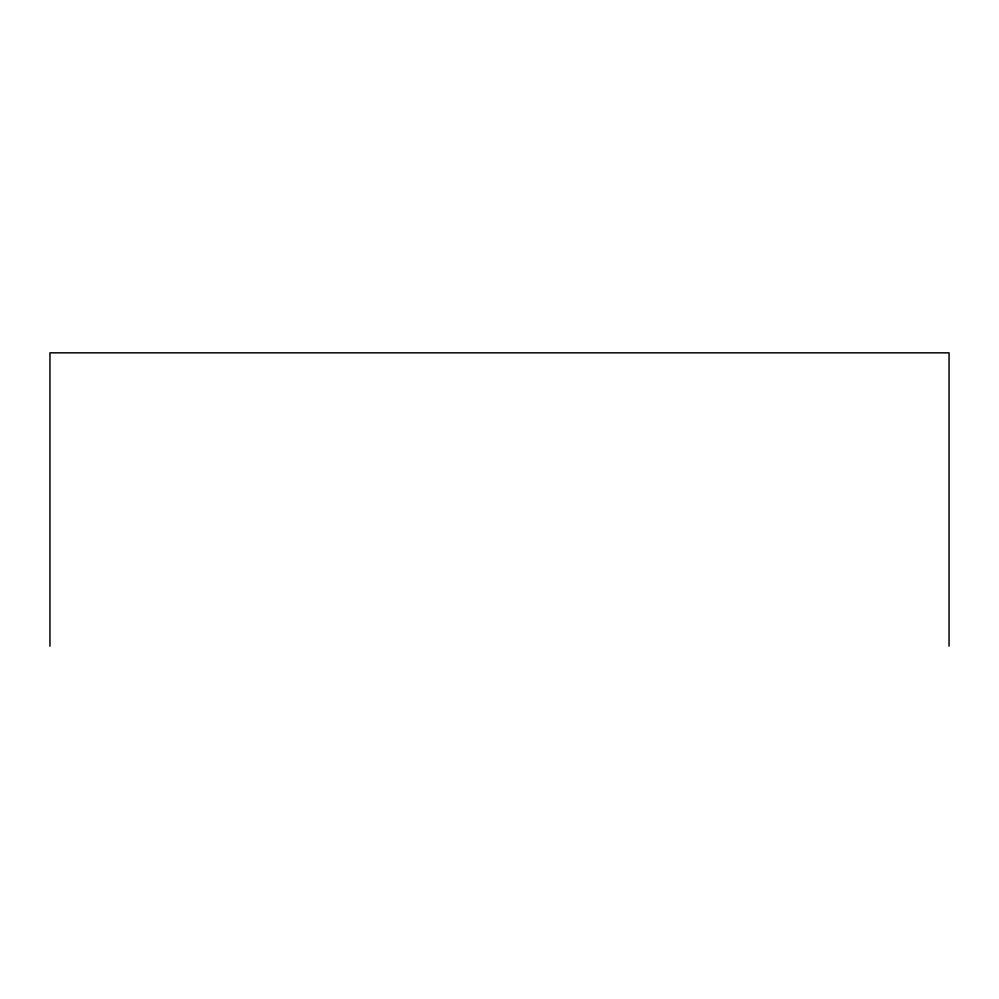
<?xml version="1.0" encoding="UTF-8"?>
<svg xmlns="http://www.w3.org/2000/svg" width="999" height="999" viewBox="0 0 999 999"><rect width="100%" height="100%" fill="white"/><g stroke="black" fill="none" stroke-linecap="round" stroke-linejoin="round"><path stroke-width="1.5" d="M949.05 646.166L949.05 352.834L49.95 352.834L49.95 646.166"/></g></svg>
